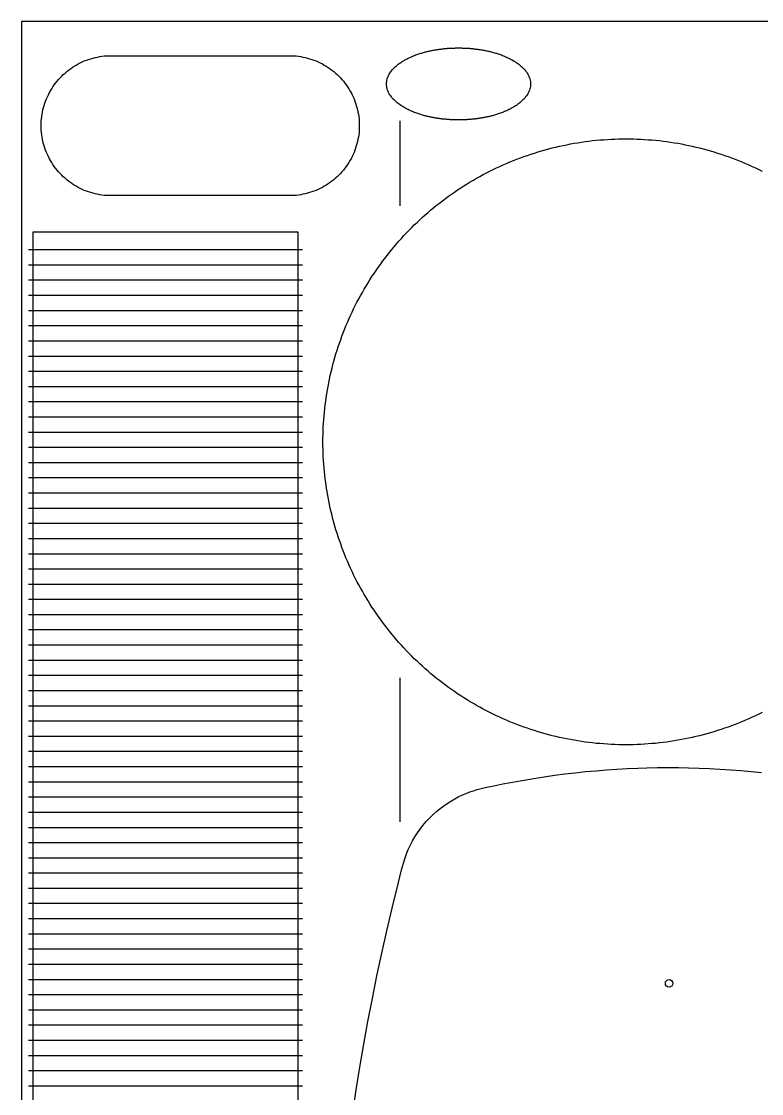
# Model space of a CAD drawing. Header units: millimetres. Extents: x 0 to 2100, y 0 to 2800.
# Drawn here: x 0 to 977, y 1385 to 2800 of the extents above; entities that cross this region are included whole.
import ezdxf

# ---------------------------------------------------------------- set-up
doc = ezdxf.new("R2010")
doc.units = ezdxf.units.MM
for name, color, linetype in [('DANISH_V91_Z4', 1, 'Continuous'), ('DELIK_D10x14', 6, 'Continuous'), ('HEDIYELIK_02', 30, 'Continuous'), ('HEDIYELIK_24', 30, 'Continuous'), ('KIRIM_Z1.5', 4, 'Continuous'), ('PLAKA', 8, 'Continuous'), ('TARAMA_OLUK_Z1.3', 3, 'Continuous'), ('TARAMA_PANEL', 5, 'Continuous'), ('V91_GONYE_DAIRE', 1, 'Continuous')]:
    doc.layers.add(name, color=color, linetype=linetype)

msp = doc.modelspace()

# ---------------------------------------------------------------- linework, layer by layer
at = {"layer": 'DANISH_V91_Z4'}
msp.add_lwpolyline([(437.3, 1359.2), (441.9, 1389.5), (446.8, 1419.6), (452, 1449.8), (457.4, 1479.9), (463.2, 1509.9), (469.3, 1539.9), (475.7, 1569.8), (482.4, 1599.6), (489.3, 1629.4), (497.2, 1661.4), (501.8, 1679.7), (504.2, 1688.7), (506, 1694.5), (508.3, 1701), (510.6, 1706.6), (513.2, 1712.1), (516.4, 1718.3), (519.5, 1723.5), (522.7, 1728.6), (526.2, 1733.6), (529.9, 1738.4), (534.4, 1743.7), (539.1, 1748.7), (543.4, 1753), (548, 1757), (552.6, 1760.9), (557.5, 1764.6), (563.2, 1768.5), (567.6, 1771.2), (572.1, 1773.8), (576.7, 1776.2), (582.2, 1778.8), (587, 1780.9), (591.8, 1782.7), (596.8, 1784.4), (601.7, 1785.9), (606.8, 1787.2), (612, 1788.4), (623.8, 1791), (635.6, 1793.4), (655.9, 1797.2), (676.4, 1800.7), (690, 1802.8), (703.7, 1804.8), (717.4, 1806.5), (731.1, 1808.1), (744.8, 1809.6), (758.6, 1810.8), (772.1, 1811.9), (785.9, 1812.9), (799.7, 1813.6), (813.5, 1814.2), (825.7, 1814.6), (839.5, 1814.9), (853.4, 1815), (867.2, 1814.9), (880.7, 1814.7), (894.5, 1814.3), (908.3, 1813.7), (922.1, 1813), (935.9, 1812.1), (949.7, 1811), (963.4, 1809.7), (977.1, 1808.3)], dxfattribs=at)
at = {"layer": 'DELIK_D10x14'}
msp.add_circle((855, 1530), 5, dxfattribs=at)
at = {"layer": 'HEDIYELIK_02'}
msp.add_lwpolyline([(353.6, 2754.8), (356.6, 2754.8), (359.6, 2754.6), (362.7, 2754.4), (365.7, 2754), (368.6, 2753.6), (371.6, 2753), (374.6, 2752.4), (377.5, 2751.7), (380.4, 2750.8), (383.3, 2749.9), (386.1, 2748.9), (389, 2747.8), (391.7, 2746.6), (394.5, 2745.3), (397.2, 2743.9), (399.8, 2742.4), (402.4, 2740.9), (404.9, 2739.2), (407.4, 2737.5), (409.8, 2735.7), (412.2, 2733.8), (414.5, 2731.9), (416.8, 2729.8), (418.9, 2727.7), (421, 2725.6), (423.1, 2723.3), (425, 2721), (426.9, 2718.6), (428.7, 2716.2), (430.4, 2713.7), (432.1, 2711.2), (433.6, 2708.6), (435.1, 2706), (436.5, 2703.3), (437.8, 2700.5), (439, 2697.8), (440.1, 2694.9), (441.1, 2692.1), (442, 2689.2), (442.8, 2686.3), (443.6, 2683.4), (444.2, 2680.4), (444.8, 2677.5), (445.2, 2674.5), (445.6, 2671.5), (445.8, 2668.4), (445.9, 2665.4), (446, 2662.4), (445.9, 2659.4), (445.8, 2656.4), (445.6, 2653.3), (445.2, 2650.3), (444.8, 2647.3), (444.2, 2644.4), (443.6, 2641.4), (442.8, 2638.5), (442, 2635.6), (441.1, 2632.7), (440.1, 2629.9), (439, 2627), (437.8, 2624.3), (436.5, 2621.5), (435.1, 2618.8), (433.6, 2616.2), (432.1, 2613.6), (430.4, 2611.1), (428.7, 2608.6), (426.9, 2606.2), (425, 2603.8), (423.1, 2601.5), (421, 2599.2), (418.9, 2597.1), (416.8, 2595), (414.5, 2592.9), (412.2, 2591), (409.8, 2589.1), (407.4, 2587.3), (404.9, 2585.6), (402.4, 2583.9), (399.8, 2582.4), (397.2, 2580.9), (394.5, 2579.5), (391.7, 2578.2), (389, 2577), (386.1, 2575.9), (383.3, 2574.9), (380.4, 2574), (377.5, 2573.1), (374.6, 2572.4), (371.6, 2571.8), (368.6, 2571.2), (365.7, 2570.8), (362.7, 2570.4), (359.6, 2570.2), (356.6, 2570), (353.6, 2570), (118.4, 2570), (115.4, 2570), (112.4, 2570.2), (109.3, 2570.4), (106.3, 2570.8), (103.3, 2571.2), (100.4, 2571.8), (97.4, 2572.4), (94.5, 2573.1), (91.6, 2574), (88.7, 2574.9), (85.9, 2575.9), (83, 2577), (80.3, 2578.2), (77.5, 2579.5), (74.8, 2580.9), (72.2, 2582.4), (69.6, 2583.9), (67.1, 2585.6), (64.6, 2587.3), (62.1, 2589.1), (59.8, 2591), (57.5, 2592.9), (55.2, 2595), (53.1, 2597.1), (51, 2599.2), (48.9, 2601.5), (47, 2603.8), (45.1, 2606.2), (43.3, 2608.6), (41.6, 2611.1), (39.9, 2613.6), (38.4, 2616.2), (36.9, 2618.8), (35.5, 2621.5), (34.2, 2624.3), (33, 2627), (31.9, 2629.9), (30.9, 2632.7), (30, 2635.6), (29.1, 2638.5), (28.4, 2641.4), (27.8, 2644.4), (27.2, 2647.3), (26.8, 2650.3), (26.4, 2653.3), (26.2, 2656.4), (26, 2659.4), (26, 2662.4), (26, 2665.4), (26.2, 2668.4), (26.4, 2671.5), (26.8, 2674.5), (27.2, 2677.5), (27.8, 2680.4), (28.4, 2683.4), (29.1, 2686.3), (30, 2689.2), (30.9, 2692.1), (31.9, 2694.9), (33, 2697.8), (34.2, 2700.5), (35.5, 2703.3), (36.9, 2706), (38.4, 2708.6), (39.9, 2711.2), (41.6, 2713.7), (43.3, 2716.2), (45.1, 2718.6), (47, 2721), (48.9, 2723.3), (51, 2725.6), (53.1, 2727.7), (55.2, 2729.8), (57.5, 2731.9), (59.8, 2733.8), (62.1, 2735.7), (64.6, 2737.5), (67.1, 2739.2), (69.6, 2740.9), (72.2, 2742.4), (74.8, 2743.9), (77.5, 2745.3), (80.3, 2746.6), (83, 2747.8), (85.9, 2748.9), (88.7, 2749.9), (91.6, 2750.8), (94.5, 2751.7), (97.4, 2752.4), (100.4, 2753), (103.3, 2753.6), (106.3, 2754), (109.3, 2754.4), (112.4, 2754.6), (115.4, 2754.8), (118.4, 2754.8)], close=True, dxfattribs=at)
at = {"layer": 'HEDIYELIK_24'}
msp.add_lwpolyline([(672, 2717.5), (671.9, 2715.8), (671.8, 2714.2), (671.5, 2712.5), (671.1, 2710.9), (670.6, 2709.3), (670, 2707.7), (669.3, 2706.2), (668.4, 2704.6), (667.6, 2703.2), (666.6, 2701.7), (665.5, 2700.3), (664.4, 2698.9), (663.2, 2697.6), (662, 2696.3), (660.7, 2695.1), (659.4, 2693.9), (658, 2692.7), (656.6, 2691.6), (655.2, 2690.6), (653.8, 2689.5), (652.3, 2688.6), (650.9, 2687.6), (649.4, 2686.8), (647.9, 2685.9), (646.5, 2685.1), (645, 2684.3), (643.5, 2683.6), (642.1, 2682.9), (640.6, 2682.2), (639.2, 2681.6), (637.8, 2681), (636.3, 2680.4), (634.9, 2679.9), (633.6, 2679.3), (632.2, 2678.8), (630.8, 2678.4), (629.5, 2677.9), (628.2, 2677.5), (626.9, 2677.1), (625.6, 2676.7), (624.4, 2676.3), (623.1, 2676), (621.9, 2675.6), (620.7, 2675.3), (619.5, 2675), (618.3, 2674.7), (617.1, 2674.4), (616, 2674.2), (614.9, 2673.9), (613.7, 2673.7), (612.6, 2673.5), (611.6, 2673.3), (610.5, 2673.1), (609.4, 2672.9), (608.4, 2672.7), (607.4, 2672.5), (606.3, 2672.3), (605.3, 2672.2), (604.3, 2672), (603.3, 2671.9), (602.4, 2671.7), (601.4, 2671.6), (600.4, 2671.5), (599.5, 2671.4), (598.6, 2671.2), (597.6, 2671.1), (596.7, 2671), (595.8, 2670.9), (594.9, 2670.9), (594, 2670.8), (593.1, 2670.7), (592.2, 2670.6), (591.3, 2670.5), (590.5, 2670.5), (589.6, 2670.4), (588.7, 2670.4), (587.9, 2670.3), (587, 2670.3), (586.2, 2670.2), (585.3, 2670.2), (584.5, 2670.1), (583.7, 2670.1), (582.8, 2670.1), (582, 2670.1), (581.1, 2670), (580.3, 2670), (579.5, 2670), (578.6, 2670), (577.8, 2670), (577, 2670), (576.2, 2670), (575.3, 2670), (574.5, 2670), (573.7, 2670), (572.8, 2670), (572, 2670.1), (571.2, 2670.1), (570.3, 2670.1), (569.5, 2670.1), (568.6, 2670.2), (567.8, 2670.2), (567, 2670.3), (566.1, 2670.3), (565.2, 2670.4), (564.4, 2670.4), (563.5, 2670.5), (562.6, 2670.5), (561.8, 2670.6), (560.9, 2670.7), (560, 2670.8), (559.1, 2670.9), (558.2, 2670.9), (557.3, 2671), (556.3, 2671.1), (555.4, 2671.2), (554.5, 2671.4), (553.5, 2671.5), (552.6, 2671.6), (551.6, 2671.7), (550.6, 2671.9), (549.7, 2672), (548.7, 2672.2), (547.7, 2672.3), (546.6, 2672.5), (545.6, 2672.7), (544.6, 2672.9), (543.5, 2673.1), (542.4, 2673.3), (541.3, 2673.5), (540.2, 2673.7), (539.1, 2673.9), (538, 2674.2), (536.8, 2674.4), (535.7, 2674.7), (534.5, 2675), (533.3, 2675.3), (532.1, 2675.6), (530.9, 2676), (529.6, 2676.3), (528.4, 2676.7), (527.1, 2677.1), (525.8, 2677.5), (524.5, 2677.9), (523.1, 2678.4), (521.8, 2678.8), (520.4, 2679.3), (519, 2679.9), (517.6, 2680.4), (516.2, 2681), (514.8, 2681.6), (513.4, 2682.2), (511.9, 2682.9), (510.5, 2683.6), (509, 2684.3), (507.5, 2685.1), (506, 2685.9), (504.6, 2686.8), (503.1, 2687.6), (501.6, 2688.6), (500.2, 2689.5), (498.7, 2690.6), (497.3, 2691.6), (495.9, 2692.7), (494.6, 2693.9), (493.3, 2695.1), (492, 2696.3), (490.7, 2697.6), (489.6, 2698.9), (488.4, 2700.3), (487.4, 2701.7), (486.4, 2703.2), (485.5, 2704.6), (484.7, 2706.2), (484, 2707.7), (483.4, 2709.3), (482.9, 2710.9), (482.5, 2712.5), (482.2, 2714.2), (482, 2715.8), (482, 2717.5), (482, 2719.2), (482.2, 2720.8), (482.5, 2722.5), (482.9, 2724.1), (483.4, 2725.7), (484, 2727.3), (484.7, 2728.8), (485.5, 2730.4), (486.4, 2731.8), (487.4, 2733.3), (488.4, 2734.7), (489.6, 2736.1), (490.7, 2737.4), (492, 2738.7), (493.3, 2739.9), (494.6, 2741.1), (495.9, 2742.3), (497.3, 2743.4), (498.7, 2744.4), (500.2, 2745.5), (501.6, 2746.4), (503.1, 2747.4), (504.6, 2748.2), (506, 2749.1), (507.5, 2749.9), (509, 2750.7), (510.5, 2751.4), (511.9, 2752.1), (513.4, 2752.8), (514.8, 2753.4), (516.2, 2754), (517.6, 2754.6), (519, 2755.1), (520.4, 2755.7), (521.8, 2756.2), (523.1, 2756.6), (524.5, 2757.1), (525.8, 2757.5), (527.1, 2757.9), (528.4, 2758.3), (529.6, 2758.7), (530.9, 2759), (532.1, 2759.4), (533.3, 2759.7), (534.5, 2760), (535.7, 2760.3), (536.8, 2760.6), (538, 2760.8), (539.1, 2761.1), (540.2, 2761.3), (541.3, 2761.5), (542.4, 2761.7), (543.5, 2761.9), (544.6, 2762.1), (545.6, 2762.3), (546.6, 2762.5), (547.7, 2762.7), (548.7, 2762.8), (549.7, 2763), (550.6, 2763.1), (551.6, 2763.3), (552.6, 2763.4), (553.5, 2763.5), (554.5, 2763.6), (555.4, 2763.8), (556.3, 2763.9), (557.3, 2764), (558.2, 2764.1), (559.1, 2764.1), (560, 2764.2), (560.9, 2764.3), (561.8, 2764.4), (562.6, 2764.5), (563.5, 2764.5), (564.4, 2764.6), (565.2, 2764.6), (566.1, 2764.7), (567, 2764.7), (567.8, 2764.8), (568.6, 2764.8), (569.5, 2764.9), (570.3, 2764.9), (571.2, 2764.9), (572, 2764.9), (572.8, 2765), (573.7, 2765), (574.5, 2765), (575.3, 2765), (576.2, 2765), (577, 2765), (577.8, 2765), (578.6, 2765), (579.5, 2765), (580.3, 2765), (581.1, 2765), (582, 2764.9), (582.8, 2764.9), (583.7, 2764.9), (584.5, 2764.9), (585.3, 2764.8), (586.2, 2764.8), (587, 2764.7), (587.9, 2764.7), (588.7, 2764.6), (589.6, 2764.6), (590.5, 2764.5), (591.3, 2764.5), (592.2, 2764.4), (593.1, 2764.3), (594, 2764.2), (594.9, 2764.1), (595.8, 2764.1), (596.7, 2764), (597.6, 2763.9), (598.6, 2763.8), (599.5, 2763.6), (600.4, 2763.5), (601.4, 2763.4), (602.4, 2763.3), (603.3, 2763.1), (604.3, 2763), (605.3, 2762.8), (606.3, 2762.7), (607.4, 2762.5), (608.4, 2762.3), (609.4, 2762.1), (610.5, 2761.9), (611.6, 2761.7), (612.6, 2761.5), (613.7, 2761.3), (614.9, 2761.1), (616, 2760.8), (617.1, 2760.6), (618.3, 2760.3), (619.5, 2760), (620.7, 2759.7), (621.9, 2759.4), (623.1, 2759), (624.4, 2758.7), (625.6, 2758.3), (626.9, 2757.9), (628.2, 2757.5), (629.5, 2757.1), (630.8, 2756.6), (632.2, 2756.2), (633.6, 2755.7), (634.9, 2755.1), (636.3, 2754.6), (637.8, 2754), (639.2, 2753.4), (640.6, 2752.8), (642.1, 2752.1), (643.5, 2751.4), (645, 2750.7), (646.5, 2749.9), (647.9, 2749.1), (649.4, 2748.2), (650.9, 2747.4), (652.3, 2746.4), (653.8, 2745.5), (655.2, 2744.4), (656.6, 2743.4), (658, 2742.3), (659.4, 2741.1), (660.7, 2739.9), (662, 2738.7), (663.2, 2737.4), (664.4, 2736.1), (665.5, 2734.7), (666.6, 2733.3), (667.6, 2731.8), (668.4, 2730.4), (669.3, 2728.8), (670, 2727.3), (670.6, 2725.7), (671.1, 2724.1), (671.5, 2722.5), (671.8, 2720.8), (671.9, 2719.2)], close=True, dxfattribs=at)
at = {"layer": 'KIRIM_Z1.5'}
for points in [[(500, 2556.4), (500, 2668.7)], [(500, 1743.2), (500, 1933.6)]]:
    msp.add_lwpolyline(points, dxfattribs=at)
at = {"layer": 'PLAKA'}
msp.add_lwpolyline([(2100, 0), (2100, 2800), (0, 2800), (0, 0)], close=True, dxfattribs=at)
at = {"layer": 'TARAMA_OLUK_Z1.3'}
for p, q in [((9.2, 2498.8), (371.2, 2498.8)), ((9.2, 2478.7), (371.2, 2478.7)), ((9.2, 2458.7), (371.2, 2458.7)), ((9.2, 2438.6), (371.2, 2438.6)), ((9.2, 2418.5), (371.2, 2418.5)), ((9.2, 2398.4), (371.2, 2398.4)), ((9.2, 2378.4), (371.2, 2378.4)), ((9.2, 2358.3), (371.2, 2358.3)), ((9.2, 2338.2), (371.2, 2338.2)), ((9.2, 2318.1), (371.2, 2318.1)), ((9.2, 2298.1), (371.2, 2298.1)), ((9.2, 2278), (371.2, 2278)), ((9.2, 2257.9), (371.2, 2257.9)), ((9.2, 2237.9), (371.2, 2237.9)), ((9.2, 2217.8), (371.2, 2217.8)), ((9.2, 2197.7), (371.2, 2197.7)), ((9.2, 2177.6), (371.2, 2177.6)), ((9.2, 2157.6), (371.2, 2157.6)), ((9.2, 2137.5), (371.2, 2137.5)), ((9.2, 2117.4), (371.2, 2117.4)), ((9.2, 2097.3), (371.2, 2097.3)), ((9.2, 2077.3), (371.2, 2077.3)), ((9.2, 2057.2), (371.2, 2057.2)), ((9.2, 2037.1), (371.2, 2037.1)), ((9.2, 2017), (371.2, 2017)), ((9.2, 1997), (371.2, 1997)), ((9.2, 1976.9), (371.2, 1976.9)), ((9.2, 1956.8), (371.2, 1956.8)), ((9.2, 1936.8), (371.2, 1936.8)), ((9.2, 1916.7), (371.2, 1916.7)), ((9.2, 1896.6), (371.2, 1896.6)), ((9.2, 1876.5), (371.2, 1876.5)), ((9.2, 1856.5), (371.2, 1856.5)), ((9.2, 1836.4), (371.2, 1836.4)), ((9.2, 1816.3), (371.2, 1816.3)), ((9.2, 1796.2), (371.2, 1796.2)), ((9.2, 1776.2), (371.2, 1776.2)), ((9.2, 1756.1), (371.2, 1756.1)), ((9.2, 1736), (371.2, 1736)), ((9.2, 1716), (371.2, 1716)), ((9.2, 1695.9), (371.2, 1695.9)), ((9.2, 1675.8), (371.2, 1675.8)), ((9.2, 1655.7), (371.2, 1655.7)), ((9.2, 1635.7), (371.2, 1635.7)), ((9.2, 1615.6), (371.2, 1615.6)), ((9.2, 1595.5), (371.2, 1595.5)), ((9.2, 1575.4), (371.2, 1575.4)), ((9.2, 1555.4), (371.2, 1555.4)), ((9.2, 1535.3), (371.2, 1535.3)), ((9.2, 1515.2), (371.2, 1515.2)), ((9.2, 1495.1), (371.2, 1495.1)), ((9.2, 1475.1), (371.2, 1475.1)), ((9.2, 1455), (371.2, 1455)), ((9.2, 1434.9), (371.2, 1434.9)), ((9.2, 1414.9), (371.2, 1414.9)), ((9.2, 1394.8), (371.2, 1394.8))]:
    msp.add_line(p, q, dxfattribs=at)
at = {"layer": 'TARAMA_PANEL'}
msp.add_lwpolyline([(365.2, 6.8), (365.2, 2521.8), (15.2, 2521.8), (15.2, 6.8)], close=True, dxfattribs=at)
at = {"layer": 'V91_GONYE_DAIRE'}
msp.add_lwpolyline([(977.8, 1887.7), (973.4, 1885.5), (969, 1883.4), (964.6, 1881.3), (960.1, 1879.3), (955.6, 1877.4), (951.1, 1875.4), (946.5, 1873.6), (942, 1871.8), (937.4, 1870.1), (932.8, 1868.4), (928.1, 1866.8), (923.5, 1865.2), (918.8, 1863.7), (914.1, 1862.2), (909.4, 1860.8), (904.7, 1859.5), (899.9, 1858.2), (895.2, 1857), (890.4, 1855.8), (885.6, 1854.7), (880.8, 1853.7), (876, 1852.7), (871.2, 1851.8), (866.4, 1850.9), (861.5, 1850.1), (856.7, 1849.3), (851.8, 1848.6), (847, 1848), (842.1, 1847.4), (837.2, 1846.9), (832.3, 1846.5), (827.4, 1846.1), (822.5, 1845.8), (817.6, 1845.5), (812.7, 1845.3), (807.8, 1845.1), (802.9, 1845), (798, 1845), (793.1, 1845), (788.2, 1845.1), (783.3, 1845.3), (778.4, 1845.5), (773.5, 1845.8), (768.6, 1846.1), (763.7, 1846.5), (758.8, 1846.9), (753.9, 1847.4), (749, 1848), (744.2, 1848.6), (739.3, 1849.3), (734.5, 1850.1), (729.6, 1850.9), (724.8, 1851.8), (720, 1852.7), (715.2, 1853.7), (710.4, 1854.7), (705.6, 1855.8), (700.8, 1857), (696.1, 1858.2), (691.3, 1859.5), (686.6, 1860.8), (681.9, 1862.2), (677.2, 1863.7), (672.5, 1865.2), (667.9, 1866.8), (663.2, 1868.4), (658.6, 1870.1), (654, 1871.8), (649.5, 1873.6), (644.9, 1875.4), (640.4, 1877.4), (635.9, 1879.3), (631.4, 1881.3), (627, 1883.4), (622.6, 1885.5), (618.2, 1887.7), (613.8, 1889.9), (609.4, 1892.2), (605.1, 1894.6), (600.8, 1897), (596.6, 1899.4), (592.4, 1901.9), (588.2, 1904.5), (584, 1907.1), (579.9, 1909.7), (575.8, 1912.4), (571.7, 1915.2), (567.7, 1918), (563.7, 1920.8), (559.7, 1923.7), (555.8, 1926.7), (551.9, 1929.7), (548.1, 1932.7), (544.2, 1935.8), (540.5, 1938.9), (536.7, 1942.1), (533, 1945.3), (529.4, 1948.6), (525.8, 1951.9), (522.2, 1955.3), (518.6, 1958.7), (515.2, 1962.2), (511.7, 1965.6), (508.3, 1969.2), (504.9, 1972.8), (501.6, 1976.4), (498.3, 1980), (495.1, 1983.7), (491.9, 1987.5), (488.8, 1991.2), (485.7, 1995.1), (482.7, 1998.9), (479.7, 2002.8), (476.7, 2006.7), (473.8, 2010.7), (471, 2014.7), (468.2, 2018.7), (465.4, 2022.8), (462.7, 2026.9), (460.1, 2031), (457.5, 2035.2), (454.9, 2039.4), (452.4, 2043.6), (450, 2047.8), (447.6, 2052.1), (445.2, 2056.4), (442.9, 2060.8), (440.7, 2065.2), (438.5, 2069.6), (436.4, 2074), (434.3, 2078.4), (432.3, 2082.9), (430.4, 2087.4), (428.4, 2091.9), (426.6, 2096.5), (424.8, 2101), (423.1, 2105.6), (421.4, 2110.2), (419.8, 2114.9), (418.2, 2119.5), (416.7, 2124.2), (415.2, 2128.9), (413.8, 2133.6), (412.5, 2138.3), (411.2, 2143.1), (410, 2147.8), (408.8, 2152.6), (407.7, 2157.4), (406.7, 2162.2), (405.7, 2167), (404.8, 2171.8), (403.9, 2176.6), (403.1, 2181.5), (402.3, 2186.3), (401.6, 2191.2), (401, 2196), (400.4, 2200.9), (399.9, 2205.8), (399.5, 2210.7), (399.1, 2215.6), (398.8, 2220.5), (398.5, 2225.4), (398.3, 2230.3), (398.1, 2235.2), (398, 2240.1), (398, 2245), (398, 2249.9), (398.1, 2254.8), (398.3, 2259.7), (398.5, 2264.6), (398.8, 2269.5), (399.1, 2274.4), (399.5, 2279.3), (399.9, 2284.2), (400.4, 2289.1), (401, 2294), (401.6, 2298.8), (402.3, 2303.7), (403.1, 2308.5), (403.9, 2313.4), (404.8, 2318.2), (405.7, 2323), (406.7, 2327.8), (407.7, 2332.6), (408.8, 2337.4), (410, 2342.2), (411.2, 2346.9), (412.5, 2351.7), (413.8, 2356.4), (415.2, 2361.1), (416.7, 2365.8), (418.2, 2370.5), (419.8, 2375.1), (421.4, 2379.8), (423.1, 2384.4), (424.8, 2389), (426.6, 2393.5), (428.4, 2398.1), (430.4, 2402.6), (432.3, 2407.1), (434.3, 2411.6), (436.4, 2416), (438.5, 2420.4), (440.7, 2424.8), (442.9, 2429.2), (445.2, 2433.6), (447.6, 2437.9), (450, 2442.2), (452.4, 2446.4), (454.9, 2450.6), (457.5, 2454.8), (460.1, 2459), (462.7, 2463.1), (465.4, 2467.2), (468.2, 2471.3), (471, 2475.3), (473.8, 2479.3), (476.7, 2483.3), (479.7, 2487.2), (482.7, 2491.1), (485.7, 2494.9), (488.8, 2498.8), (491.9, 2502.5), (495.1, 2506.3), (498.3, 2510), (501.6, 2513.6), (504.9, 2517.2), (508.3, 2520.8), (511.7, 2524.4), (515.2, 2527.8), (518.6, 2531.3), (522.2, 2534.7), (525.8, 2538.1), (529.4, 2541.4), (533, 2544.7), (536.7, 2547.9), (540.5, 2551.1), (544.2, 2554.2), (548.1, 2557.3), (551.9, 2560.3), (555.8, 2563.3), (559.7, 2566.3), (563.7, 2569.2), (567.7, 2572), (571.7, 2574.8), (575.8, 2577.6), (579.9, 2580.3), (584, 2582.9), (588.2, 2585.5), (592.4, 2588.1), (596.6, 2590.6), (600.8, 2593), (605.1, 2595.4), (609.4, 2597.8), (613.8, 2600.1), (618.2, 2602.3), (622.6, 2604.5), (627, 2606.6), (631.4, 2608.7), (635.9, 2610.7), (640.4, 2612.6), (644.9, 2614.6), (649.5, 2616.4), (654, 2618.2), (658.6, 2619.9), (663.2, 2621.6), (667.9, 2623.2), (672.5, 2624.8), (677.2, 2626.3), (681.9, 2627.8), (686.6, 2629.2), (691.3, 2630.5), (696.1, 2631.8), (700.8, 2633), (705.6, 2634.2), (710.4, 2635.3), (715.2, 2636.3), (720, 2637.3), (724.8, 2638.2), (729.6, 2639.1), (734.5, 2639.9), (739.3, 2640.7), (744.2, 2641.4), (749, 2642), (753.9, 2642.6), (758.8, 2643.1), (763.7, 2643.5), (768.6, 2643.9), (773.5, 2644.2), (778.4, 2644.5), (783.3, 2644.7), (788.2, 2644.9), (793.1, 2645), (798, 2645), (802.9, 2645), (807.8, 2644.9), (812.7, 2644.7), (817.6, 2644.5), (822.5, 2644.2), (827.4, 2643.9), (832.3, 2643.5), (837.2, 2643.1), (842.1, 2642.6), (847, 2642), (851.8, 2641.4), (856.7, 2640.7), (861.5, 2639.9), (866.4, 2639.1), (871.2, 2638.2), (876, 2637.3), (880.8, 2636.3), (885.6, 2635.3), (890.4, 2634.2), (895.2, 2633), (899.9, 2631.8), (904.7, 2630.5), (909.4, 2629.2), (914.1, 2627.8), (918.8, 2626.3), (923.5, 2624.8), (928.1, 2623.2), (932.8, 2621.6), (937.4, 2619.9), (942, 2618.2), (946.5, 2616.4), (951.1, 2614.6), (955.6, 2612.6), (960.1, 2610.7), (964.6, 2608.7), (969, 2606.6), (973.4, 2604.5), (977.8, 2602.3)], dxfattribs=at)

doc.saveas('drawing.dxf')
